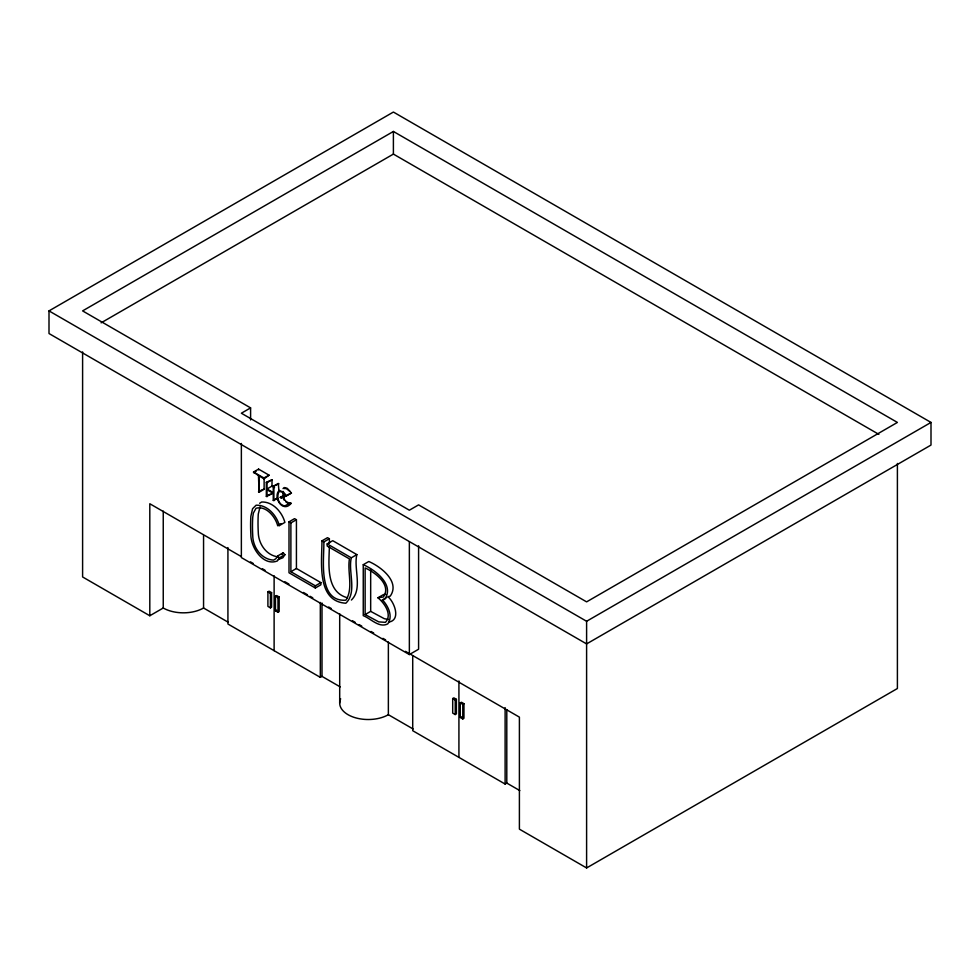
<?xml version="1.0" encoding="UTF-8"?>
<svg xmlns="http://www.w3.org/2000/svg" width="980" height="980" viewBox="0 0 980 980"><rect width="100%" height="100%" fill="white"/><g stroke="black" fill="none" stroke-linecap="round" stroke-linejoin="round"><path stroke-width="1.47" d="M283.098 491.372C282.228 496.186 284.433 502.716 290.043 502.973L291.06 503.426C282.816 513.532 272.612 497.117 279.141 490.453L283.649 492.23L286.381 495.966L291.428 493.05L287.287 488.359L284.188 487.538L283.036 488.616M260.043 506.844L258.279 514.047A169.846 98.061 60 0 0 258.279 532.299C258.401 543.618 266.242 555.403 277.977 556.848M278.381 559.494L282.853 557.767L284.898 554.705L283.196 552.769L277.659 555.979L275.907 558.698L273.555 560.119C261.305 559.433 252.816 547.171 252.73 535.496A169.846 98.061 60 0 1 252.73 517.244L253.391 513.03L256.037 508.265C266.058 505.423 275.294 516.681 277.659 525.549L279.361 525.586L284.898 522.389C282.154 512.16 272.893 501.515 261.636 502.017L259.639 503.267M282.032 554.594L283.196 552.769M284.898 554.705L279.361 557.902L277.316 560.964C263.142 566.587 250.488 547.22 250.856 534.284A167.703 96.824 60 0 1 250.856 516.288L252.583 508.718L256.099 505.215C267.356 504.712 276.617 515.358 279.361 525.586M351.404 600.029C362.968 588.943 353.437 568.388 356.855 554.607L332.735 540.678L327.185 543.888L327.185 546.056L349.431 558.894C347.153 572.063 353.584 588.306 345.903 600.177C317.214 602.247 324.319 557.902 323.841 541.952L329.378 538.743L329.378 543.337M49 310.893L393.397 112.051L931 422.429L931 445.067L586.604 643.909L49 333.531L49 310.893L586.604 621.271L931 422.429M250.598 407.888L241.362 413.217L409.358 510.213L418.595 504.872L586.604 601.867L897.398 422.429L393.397 131.455L82.602 310.893L250.598 407.888L250.598 419.954M101.112 322.837L393.397 154.093L878.876 434.373M253.526 472.017L258.573 469.114L269.059 475.165L264.024 478.804L259.088 475.949L259.088 492.217L258.463 475.594L253.526 472.017L264.024 478.081L269.059 475.165M253.526 472.74L256.05 471.282M271.374 493.491L271.999 493.846L266.339 496.395L266.339 482.332L271.999 479.784L271.999 486.092L266.964 488.996L266.964 482.687L271.999 479.784M258.463 491.85L262.248 489.669M259.088 492.217L264.122 489.302L264.122 477.481M266.964 488.996L273.261 492.634L273.261 486.325L278.308 483.41L278.933 490.809M273.261 486.325L278.933 483.777M266.339 496.395L270.125 494.214M266.964 496.762L266.964 489.718L273.261 493.357L273.261 500.4L277.046 498.208M273.261 500.4L277.671 498.575M286.381 495.966L281.236 497.963L280.243 497.399L285.29 494.484M281.236 497.963L291.428 493.05M280.243 497.399L285.56 495.341L282.24 491.997L279.165 491.421C276.189 496.284 278.345 505.509 285.009 505.888L290.607 502.666M277.659 525.549L280.978 523.626M289.002 521.838L294.551 518.641L296.425 519.719L296.425 568.498L320.889 582.622L320.889 584.791L315.34 588L289.002 572.786L289.002 521.838L290.889 522.928L296.425 519.719M82.602 351.906L82.602 576.963L149.805 615.759L163.244 608.004A28.506 16.464 0 0 0 203.558 608.004L228.303 622.288M327.185 543.888L351.318 557.816C347.888 571.585 357.418 592.141 345.854 603.227C315.842 601.438 322.089 560.18 321.954 540.862L327.504 537.665L329.378 538.743M290.889 522.928L290.889 571.707L296.425 568.498M267.908 591.859L269.084 591.185L271.595 592.643L271.595 607.184L270.419 607.87L267.908 606.412L267.908 591.859L270.419 593.317L271.595 592.643M275.466 596.232L276.642 595.546L279.165 597.004L279.165 611.557L277.989 612.231L275.466 610.773L275.466 596.232L277.989 597.678L279.165 597.004M351.318 557.816L356.855 554.607M290.889 571.707L315.34 585.832L320.889 582.622M275.466 610.773L276.642 610.099M386.843 597.359L382.396 599.919C388.178 605.775 393.262 616.42 387.749 623.893C379.138 628.352 370.673 618.478 363.249 615.648L363.249 564.701L368.799 561.503C380.914 566.697 400.33 581.704 390.261 596.11L387.945 596.722C394.389 602.051 401.09 619.789 389.121 622.043M377.925 597.776L383.364 596.991C391.865 584.876 375.058 572.283 365.124 567.959L365.124 614.57L378.746 621.884L385.434 622.349C392.625 614.717 384.491 603.104 377.925 597.776L383.474 594.578L385.826 594.382M365.124 614.57L370.673 611.373L384.295 618.686L388.987 619.581M227.924 547.575L227.924 624.003L320.325 677.352L322.004 676.384L340.232 686.907M241.362 443.462L241.362 557.571L409.358 654.567L418.595 649.238L418.595 545.774M452.699 698.556L453.875 697.87L456.398 699.328L456.398 713.881L455.222 714.555L452.699 713.109L452.699 698.556L455.222 700.014L456.398 699.328M460.269 702.917L461.445 702.244L463.957 703.701L463.957 718.242L462.781 718.928L460.269 717.47L460.269 702.917L462.781 704.375L463.957 703.701M460.269 717.47L461.445 716.784M412.715 655.792L412.715 730.7L505.117 784.049L506.795 783.081L519.817 790.591M405.475 651.357L519.4 717.127L519.4 829.154L586.604 867.949L897.398 688.511L897.398 463.442M291.06 503.426L289.541 503.794M284.212 488.505L286.319 488.591L290.043 491.482M382.396 599.919L384.711 599.307C394.793 584.901 375.365 569.895 363.249 564.701M347.471 597.776C325.409 591.945 328.998 563.463 329.378 546.387M288.5 503.512L286.062 502.091M266.339 482.332L266.964 482.687M271.999 486.092L274.523 487.55M263.498 488.934L264.122 489.302M321.954 540.862L323.841 541.952M241.203 556.518L149.805 503.745L149.805 615.759M250.476 561.871L253.134 563.402M262.407 568.755L265.053 570.287M284.923 581.753L288.892 584.056M303.469 592.459L307.438 594.762M310.096 596.293L312.743 597.812M328.643 607L331.289 608.531M352.482 620.769L355.127 622.288M359.109 624.591L361.755 626.122M371.028 631.475L373.674 632.994M382.947 638.36L385.606 639.879M340.66 698.801A28.506 16.464 0 0 0 353.939 717.311A28.506 16.464 0 0 0 388.362 714.702L413.095 728.985M277.659 555.979L279.361 557.902M285.56 505.582L286.025 506.329M283.526 499.016L284.188 500.155M282.681 496.284L283.036 497.742M586.604 621.271L586.604 867.949M506.795 709.704L506.795 783.081M505.117 707.609L505.117 784.049M462.781 704.375L462.781 718.928M458.922 680.941L458.922 757.381M455.222 700.014L455.222 714.555M409.358 541.977L409.358 654.567M393.397 131.455L393.397 154.093M388.362 642.035L388.362 714.702M370.673 569.27L370.673 611.373M339.693 613.75L339.693 703.064M322.004 603.006L322.004 676.384M320.325 602.443L320.325 677.352M315.34 585.832L315.34 588M277.989 597.678L277.989 612.231M274.118 575.774L274.118 650.683M273.886 486.68L273.886 500.755M270.419 593.317L270.419 607.87M264.024 478.081L264.024 478.804M258.573 469.114L258.573 469.837M203.558 535.337L203.558 608.004M163.244 511.119L163.244 608.004"/></g></svg>
